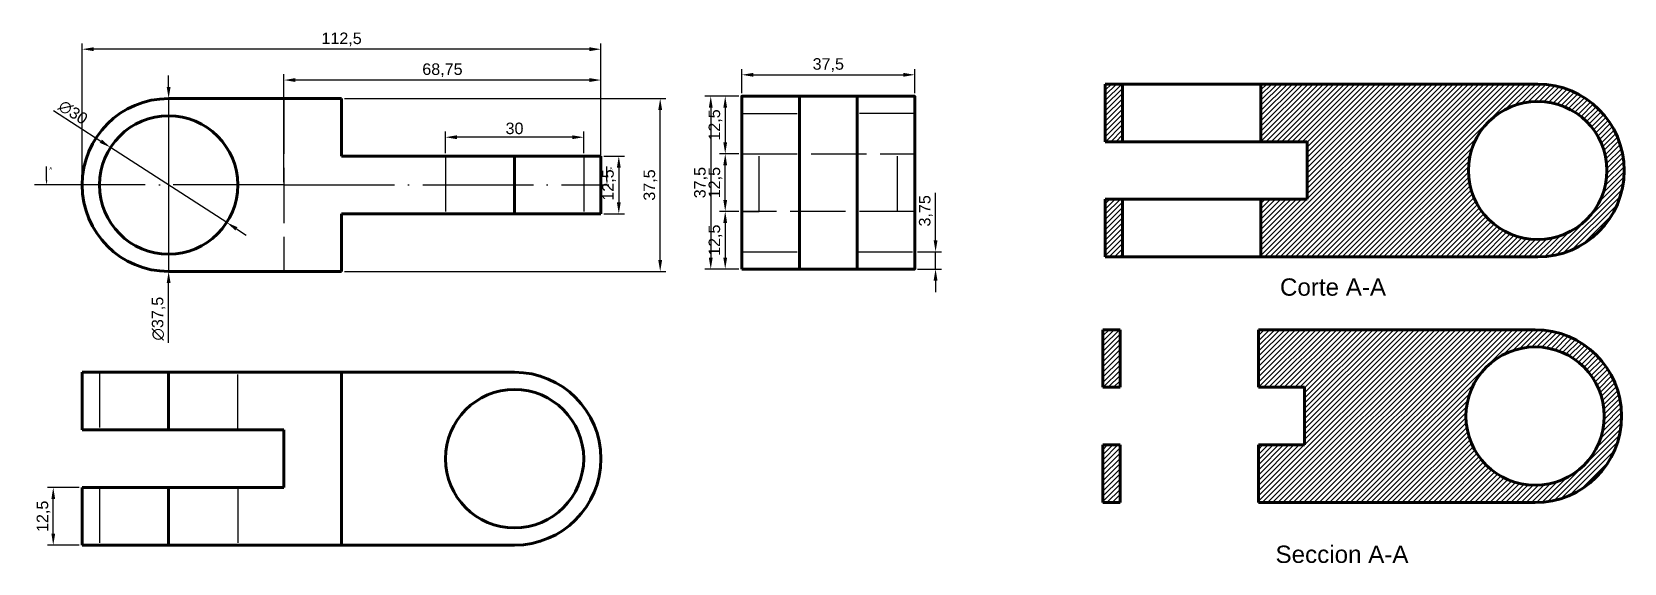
# Paper-space layout 'Presentación1' of a CAD drawing. Header units: millimetres. Extents: x 32 to 378, y 94 to 209.
import ezdxf

# ---------------------------------------------------------------- set-up
doc = ezdxf.new("R2010")
doc.units = ezdxf.units.MM
doc.linetypes.add('ACAD_ISO02W100', pattern=[15, 12, -3])
doc.linetypes.add('ACAD_ISO04W100', pattern=[30, 24, -3, 0, -3])
doc.layers.add('contorno', color=7, linetype='Continuous', lineweight=60)
doc.layers.add('corte', color=7, linetype='ACAD_ISO04W100', lineweight=30)
for name, color, linetype in [('cotas', 7, 'Continuous'), ('lineas auxiliares', 7, 'ACAD_ISO02W100'), ('sombreado', 7, 'Continuous')]:
    doc.layers.add(name, color=color, linetype=linetype)
doc.styles.get("Standard").update_dxf_attribs({"font": 'ARIAL.TTF'})
doc.dimstyles.new('ISO-25', dxfattribs={"dimtxt": 2.5, "dimasz": 2.5, "dimexe": 1.25, "dimexo": 0.625, "dimtad": 1, "dimtxsty": 'Standard', "dimcen": 2.5, "dimadec": 0, "dimazin": 0, "dimtfac": 1, "dimtmove": 0, "dimatfit": 3, "dimfxl": 1, "dimarcsym": 0})

# ---------------------------------------------------------------- blocks, each defined once
blk = doc.blocks.new('*D47')
at = {"layer": 'cotas', "color": 0, "lineweight": -2}
for p, q in [((42.63, 110.57), (35.74, 110.57)), ((36.99, 100.57), (36.99, 108.07)), ((42.63, 98.07), (35.74, 98.07))]:
    blk.add_line(p, q, dxfattribs=at)
at = {"layer": 'cotas', "color": 0}
for points in [[(36.58, 108.07), (37.41, 108.07), (36.99, 110.57)], [(36.58, 100.57), (37.41, 100.57), (36.99, 98.07)]]:
    blk.add_solid(points, dxfattribs=at)
at = {"layer": 'Defpoints', "color": 0}
for p in [(36.99, 110.57), (43.26, 110.57), (43.26, 98.07)]:
    blk.add_point(p, dxfattribs=at)
at = {"layer": 'cotas', "color": 0, "insert": (34.87, 104.32), "char_height": 2.5, "attachment_point": 5, "rotation": 90}
blk.add_mtext('12,5', dxfattribs=at)
blk = doc.blocks.new('*D48')
at = {"layer": 'cotas', "color": 0, "lineweight": -2}
for p, q in [((156.38, 182.43), (160.87, 182.43)), ((159.62, 179.93), (159.62, 172.43)), ((156.38, 169.93), (160.87, 169.93))]:
    blk.add_line(p, q, dxfattribs=at)
at = {"layer": 'cotas', "color": 0}
for points in [[(159.21, 179.93), (160.04, 179.93), (159.62, 182.43)], [(159.21, 172.43), (160.04, 172.43), (159.62, 169.93)]]:
    blk.add_solid(points, dxfattribs=at)
at = {"layer": 'Defpoints', "color": 0}
for p in [(155.76, 182.43), (155.76, 169.93), (159.62, 169.93)]:
    blk.add_point(p, dxfattribs=at)
at = {"layer": 'cotas', "color": 0, "insert": (157.5, 176.18), "char_height": 2.5, "attachment_point": 5, "rotation": 90}
blk.add_mtext('12,5', dxfattribs=at)
blk = doc.blocks.new('*D49')
at = {"layer": 'cotas', "color": 0, "lineweight": -2}
for p, q in [((100.13, 194.93), (169.85, 194.93)), ((168.6, 159.93), (168.6, 192.43)), ((100.13, 157.43), (169.85, 157.43))]:
    blk.add_line(p, q, dxfattribs=at)
at = {"layer": 'cotas', "color": 0}
for points in [[(168.18, 192.43), (169.01, 192.43), (168.6, 194.93)], [(168.18, 159.93), (169.01, 159.93), (168.6, 157.43)]]:
    blk.add_solid(points, dxfattribs=at)
at = {"layer": 'Defpoints', "color": 0}
for p in [(99.51, 194.93), (168.6, 194.93), (99.51, 157.43)]:
    blk.add_point(p, dxfattribs=at)
at = {"layer": 'cotas', "color": 0, "insert": (166.47, 176.18), "char_height": 2.5, "attachment_point": 5, "rotation": 90}
blk.add_mtext('37,5', dxfattribs=at)
blk = doc.blocks.new('*D50')
at = {"layer": 'cotas', "color": 0, "lineweight": -2}
for p, q in [((37.04, 192.32), (47.31, 185.68)), ((74.61, 168.04), (49.41, 184.33)), ((76.71, 166.69), (78.81, 165.33))]:
    blk.add_line(p, q, dxfattribs=at)
at = {"layer": 'cotas', "color": 0}
for points in [[(47.54, 186.03), (47.08, 185.33), (49.41, 184.33)], [(76.93, 167.04), (76.48, 166.34), (74.61, 168.04)]]:
    blk.add_solid(points, dxfattribs=at)
at = {"layer": 'Defpoints', "color": 0}
for p in [(49.41, 184.33), (74.61, 168.04)]:
    blk.add_point(p, dxfattribs=at)
at = {"layer": 'cotas', "color": 0, "insert": (41.28, 191.93), "char_height": 2.5, "attachment_point": 5, "rotation": 327.1279}
blk.add_mtext('∅30', dxfattribs=at)
blk = doc.blocks.new('*D51')
at = {"layer": 'cotas', "color": 0, "lineweight": -2}
for p, q in [((228.31, 164.2), (228.31, 174.46)), ((224.42, 161.7), (229.56, 161.7)), ((228.31, 157.95), (228.31, 161.7)), ((224.42, 157.95), (229.56, 157.95)), ((228.31, 155.45), (228.31, 152.95))]:
    blk.add_line(p, q, dxfattribs=at)
at = {"layer": 'cotas', "color": 0}
for points in [[(227.89, 164.2), (228.73, 164.2), (228.31, 161.7)], [(227.89, 155.45), (228.73, 155.45), (228.31, 157.95)]]:
    blk.add_solid(points, dxfattribs=at)
at = {"layer": 'Defpoints', "color": 0}
for p in [(223.8, 161.7), (228.31, 161.7), (223.8, 157.95)]:
    blk.add_point(p, dxfattribs=at)
at = {"layer": 'cotas', "color": 0, "insert": (226.18, 170.58), "char_height": 2.5, "attachment_point": 5, "rotation": 90}
blk.add_mtext('3,75', dxfattribs=at)
blk = doc.blocks.new('*D52')
at = {"layer": 'cotas', "color": 0, "lineweight": -2}
for p, q in [((186.3, 196.08), (186.3, 201.34)), ((223.8, 196.08), (223.8, 201.34)), ((188.8, 200.09), (221.3, 200.09))]:
    blk.add_line(p, q, dxfattribs=at)
at = {"layer": 'cotas', "color": 0}
for points in [[(188.8, 200.5), (188.8, 199.67), (186.3, 200.09)], [(221.3, 200.5), (221.3, 199.67), (223.8, 200.09)]]:
    blk.add_solid(points, dxfattribs=at)
at = {"layer": 'Defpoints', "color": 0}
for p in [(223.8, 200.09), (186.3, 195.45), (223.8, 195.45)]:
    blk.add_point(p, dxfattribs=at)
at = {"layer": 'cotas', "color": 0, "insert": (205.05, 202.21), "char_height": 2.5, "attachment_point": 5}
blk.add_mtext('37,5', dxfattribs=at)
blk = doc.blocks.new('*D53')
at = {"layer": 'cotas', "color": 0, "lineweight": -2}
for p, q in [((185.67, 195.45), (181.45, 195.45)), ((182.7, 192.95), (182.7, 185.45)), ((185.67, 182.95), (181.45, 182.95))]:
    blk.add_line(p, q, dxfattribs=at)
at = {"layer": 'cotas', "color": 0}
for points in [[(182.28, 192.95), (183.11, 192.95), (182.7, 195.45)], [(182.28, 185.45), (183.11, 185.45), (182.7, 182.95)]]:
    blk.add_solid(points, dxfattribs=at)
at = {"layer": 'Defpoints', "color": 0}
for p in [(186.3, 195.45), (182.7, 182.95), (186.3, 182.95)]:
    blk.add_point(p, dxfattribs=at)
at = {"layer": 'cotas', "color": 0, "insert": (180.57, 189.2), "char_height": 2.5, "attachment_point": 5, "rotation": 90}
blk.add_mtext('12,5', dxfattribs=at)
blk = doc.blocks.new('*D54')
at = {"layer": 'cotas', "color": 0, "lineweight": -2}
for p, q in [((185.67, 182.95), (181.45, 182.95)), ((182.7, 172.95), (182.7, 180.45)), ((185.67, 170.45), (181.45, 170.45))]:
    blk.add_line(p, q, dxfattribs=at)
at = {"layer": 'cotas', "color": 0}
for points in [[(182.28, 180.45), (183.11, 180.45), (182.7, 182.95)], [(182.28, 172.95), (183.11, 172.95), (182.7, 170.45)]]:
    blk.add_solid(points, dxfattribs=at)
at = {"layer": 'Defpoints', "color": 0}
for p in [(182.7, 182.95), (186.3, 182.95), (186.3, 170.45)]:
    blk.add_point(p, dxfattribs=at)
at = {"layer": 'cotas', "color": 0, "insert": (180.57, 176.7), "char_height": 2.5, "attachment_point": 5, "rotation": 90}
blk.add_mtext('12,5', dxfattribs=at)
blk = doc.blocks.new('*D55')
at = {"layer": 'cotas', "color": 0, "lineweight": -2}
for p, q in [((185.67, 170.45), (181.45, 170.45)), ((182.7, 167.95), (182.7, 160.45)), ((185.67, 157.95), (181.45, 157.95))]:
    blk.add_line(p, q, dxfattribs=at)
at = {"layer": 'cotas', "color": 0}
for points in [[(182.28, 167.95), (183.11, 167.95), (182.7, 170.45)], [(182.28, 160.45), (183.11, 160.45), (182.7, 157.95)]]:
    blk.add_solid(points, dxfattribs=at)
at = {"layer": 'Defpoints', "color": 0}
for p in [(186.3, 170.45), (182.7, 157.95), (186.3, 157.95)]:
    blk.add_point(p, dxfattribs=at)
at = {"layer": 'cotas', "color": 0, "insert": (180.57, 164.2), "char_height": 2.5, "attachment_point": 5, "rotation": 90}
blk.add_mtext('12,5', dxfattribs=at)
blk = doc.blocks.new('*D46')
at = {"layer": 'cotas', "color": 0, "lineweight": -2}
for p, q in [((185.67, 195.45), (178.31, 195.45)), ((179.56, 192.95), (179.56, 160.45)), ((185.67, 157.95), (178.31, 157.95))]:
    blk.add_line(p, q, dxfattribs=at)
at = {"layer": 'cotas', "color": 0}
for points in [[(179.14, 192.95), (179.98, 192.95), (179.56, 195.45)], [(179.14, 160.45), (179.98, 160.45), (179.56, 157.95)]]:
    blk.add_solid(points, dxfattribs=at)
at = {"layer": 'Defpoints', "color": 0}
for p in [(186.3, 195.45), (179.56, 157.95), (186.3, 157.95)]:
    blk.add_point(p, dxfattribs=at)
at = {"layer": 'cotas', "color": 0, "insert": (177.43, 176.7), "char_height": 2.5, "attachment_point": 5, "rotation": 90}
blk.add_mtext('37,5', dxfattribs=at)
blk = doc.blocks.new('*D56')
at = {"layer": 'cotas', "color": 0, "lineweight": -2}
for p, q in [((122.01, 183.06), (122.01, 187.8)), ((149.51, 186.55), (124.51, 186.55)), ((152.01, 183.06), (152.01, 187.8))]:
    blk.add_line(p, q, dxfattribs=at)
at = {"layer": 'cotas', "color": 0}
for points in [[(124.51, 186.96), (124.51, 186.13), (122.01, 186.55)], [(149.51, 186.96), (149.51, 186.13), (152.01, 186.55)]]:
    blk.add_solid(points, dxfattribs=at)
at = {"layer": 'Defpoints', "color": 0}
for p in [(122.01, 186.55), (122.01, 182.43), (152.01, 182.43)]:
    blk.add_point(p, dxfattribs=at)
at = {"layer": 'cotas', "color": 0, "insert": (137.01, 188.45), "char_height": 2.5, "attachment_point": 5}
blk.add_mtext('30', dxfattribs=at)
blk = doc.blocks.new('*D57')
at = {"layer": 'cotas', "color": 0, "lineweight": -2}
for p, q in [((62.01, 197.43), (62.01, 199.93)), ((62.01, 194.93), (62.01, 157.43)), ((62.01, 141.95), (62.01, 154.93))]:
    blk.add_line(p, q, dxfattribs=at)
at = {"layer": 'cotas', "color": 0}
for points in [[(61.59, 197.43), (62.42, 197.43), (62.01, 194.93)], [(61.59, 154.93), (62.42, 154.93), (62.01, 157.43)]]:
    blk.add_solid(points, dxfattribs=at)
at = {"layer": 'Defpoints', "color": 0}
for p in [(62.01, 194.93), (62.01, 157.43)]:
    blk.add_point(p, dxfattribs=at)
at = {"layer": 'cotas', "color": 0, "insert": (59.84, 147.19), "char_height": 2.5, "attachment_point": 5, "rotation": 90}
blk.add_mtext('∅37,5', dxfattribs=at)
blk = doc.blocks.new('*D58')
at = {"layer": 'cotas', "color": 0, "lineweight": -2}
for p, q in [((43.26, 176.81), (43.26, 206.89)), ((153.26, 205.64), (45.76, 205.64)), ((155.76, 176.81), (155.76, 206.89))]:
    blk.add_line(p, q, dxfattribs=at)
at = {"layer": 'cotas', "color": 0}
for points in [[(45.76, 206.06), (45.76, 205.22), (43.26, 205.64)], [(153.26, 206.06), (153.26, 205.22), (155.76, 205.64)]]:
    blk.add_solid(points, dxfattribs=at)
at = {"layer": 'Defpoints', "color": 0}
for p in [(43.26, 205.64), (43.26, 176.18), (155.76, 176.18)]:
    blk.add_point(p, dxfattribs=at)
at = {"layer": 'cotas', "color": 0, "insert": (99.51, 207.77), "char_height": 2.5, "attachment_point": 5}
blk.add_mtext('112,5', dxfattribs=at)
blk = doc.blocks.new('*D59')
at = {"layer": 'cotas', "color": 0, "lineweight": -2}
for p, q in [((87.01, 176.81), (87.01, 200.2)), ((153.26, 198.95), (89.51, 198.95)), ((155.76, 176.97), (155.76, 200.2))]:
    blk.add_line(p, q, dxfattribs=at)
at = {"layer": 'cotas', "color": 0}
for points in [[(89.51, 199.37), (89.51, 198.53), (87.01, 198.95)], [(153.26, 199.37), (153.26, 198.53), (155.76, 198.95)]]:
    blk.add_solid(points, dxfattribs=at)
at = {"layer": 'Defpoints', "color": 0}
for p in [(87.01, 198.95), (87.01, 176.18), (155.76, 176.34)]:
    blk.add_point(p, dxfattribs=at)
at = {"layer": 'cotas', "color": 0, "insert": (121.38, 201.08), "char_height": 2.5, "attachment_point": 5}
blk.add_mtext('68,75', dxfattribs=at)

psp = doc.layouts.new('Presentación1')

# ---------------------------------------------------------------- hatches: boundary and pattern name
at = {"layer": 'sombreado'}
h = psp.add_hatch(dxfattribs=at)
h.set_pattern_fill('ANSI31', color=256, scale=0.25, style=0)
h.set_pattern_definition([(45, (-208.4533, -234.1522), (-0.561266, 0.561266), [])])
h.paths.add_polyline_path([(358.317, 144.804), (320.817, 144.804), (298.317, 144.804), (298.317, 132.304), (308.317, 132.304), (308.317, 119.804), (298.317, 119.804), (298.317, 107.304), (320.817, 107.304), (358.317, 107.304, 1)])
h.paths.add_polyline_path([(373.317, 126.054, -1), (343.317, 126.054, -1)], flags=16)
h.paths.add_polyline_path([(358.87, 198.079), (321.37, 198.079), (298.87, 198.079), (298.87, 185.579), (308.87, 185.579), (308.87, 173.079), (298.87, 173.079), (298.87, 160.579), (321.37, 160.579), (358.87, 160.579, 1)])
h.paths.add_polyline_path([(343.87, 179.329, -1), (373.87, 179.329, -1)], flags=16)
h.paths.add_polyline_path([(268.87, 173.079), (265.12, 173.079), (265.12, 160.579), (268.87, 160.579)])
h.paths.add_polyline_path([(268.87, 198.079), (265.12, 198.079), (265.12, 185.579), (268.87, 185.579)])
h.paths.add_polyline_path([(268.317, 144.804), (264.567, 144.804), (264.567, 132.304), (268.317, 132.304)])
h.paths.add_polyline_path([(268.317, 119.804), (264.567, 119.804), (264.567, 107.304), (268.317, 107.304)])

# ---------------------------------------------------------------- linework, layer by layer
at = {"layer": 'contorno'}
for p, q in [((265.12, 198.079), (358.87, 198.079)), ((265.12, 198.079), (265.12, 185.579)), ((268.87, 185.579), (268.87, 198.079)), ((298.87, 185.579), (298.87, 198.079)), ((62.008, 194.935), (99.508, 194.935)), ((99.508, 194.935), (99.508, 182.435)), ((186.298, 195.451), (198.798, 195.451)), ((198.798, 195.451), (198.798, 157.951)), ((211.298, 157.951), (211.298, 195.451)), ((265.12, 185.579), (308.87, 185.579)), ((308.87, 185.579), (308.87, 173.079)), ((99.508, 182.435), (155.758, 182.435)), ((137.008, 169.935), (137.008, 182.435)), ((155.758, 182.435), (155.758, 169.935)), ((308.87, 173.079), (265.12, 173.079)), ((265.12, 173.079), (265.12, 160.579)), ((268.87, 160.579), (268.87, 173.079)), ((298.87, 160.579), (298.87, 173.079)), ((99.508, 169.935), (99.508, 157.435)), ((155.758, 169.935), (99.508, 169.935)), ((155.758, 169.935), (137.008, 169.935)), ((265.12, 160.579), (358.87, 160.579)), ((99.508, 157.435), (62.008, 157.435)), ((198.798, 157.951), (211.298, 157.951)), ((264.567, 144.804), (268.317, 144.804)), ((264.567, 144.804), (264.567, 132.304)), ((268.317, 132.304), (268.317, 144.804)), ((298.317, 144.804), (358.317, 144.804)), ((298.317, 132.304), (298.317, 144.804)), ((43.258, 135.572), (99.508, 135.572)), ((43.258, 123.072), (43.258, 135.572)), ((62.008, 123.072), (62.008, 135.572)), ((99.508, 135.572), (99.508, 98.072)), ((99.508, 123.072), (99.508, 135.572)), ((99.508, 135.572), (137.008, 135.572)), ((264.567, 132.304), (268.317, 132.304)), ((298.317, 132.304), (308.317, 132.304)), ((308.317, 132.304), (308.317, 119.804)), ((87.008, 123.072), (43.258, 123.072)), ((43.258, 123.072), (62.008, 123.072)), ((87.008, 110.572), (87.008, 123.072)), ((268.317, 119.804), (264.567, 119.804)), ((264.567, 119.804), (264.567, 107.304)), ((268.317, 107.304), (268.317, 119.804)), ((308.317, 119.804), (298.317, 119.804)), ((298.317, 107.304), (298.317, 119.804)), ((43.258, 98.072), (43.258, 110.572)), ((43.258, 110.572), (87.008, 110.572)), ((62.008, 98.072), (62.008, 110.572)), ((99.508, 98.072), (99.508, 110.572)), ((264.567, 107.304), (268.317, 107.304)), ((298.317, 107.304), (358.317, 107.304)), ((99.508, 98.072), (43.258, 98.072)), ((43.258, 98.072), (62.008, 98.072)), ((137.008, 98.072), (99.508, 98.072)), ((99.508, 98.072), (112.008, 98.028))]:
    psp.add_line(p, q, dxfattribs=at)
psp.add_lwpolyline([(186.298, 157.951), (223.798, 157.951), (223.798, 195.451), (186.298, 195.451)], close=True, dxfattribs=at)
for centre in [(358.87, 179.329), (62.008, 176.185), (358.317, 126.054), (137.008, 116.822)]:
    psp.add_circle(centre, 15, dxfattribs=at)
for centre, start, end in [((358.87, 179.329), 270, 90), ((62.008, 176.185), 90, 270), ((358.317, 126.054), 270, 90), ((137.008, 116.822), 270, 90)]:
    psp.add_arc(centre, 18.75, start, end, dxfattribs=at)
at = {"layer": 'corte'}
for q in [(32.347, 176.185), (157.483, 176.185)]:
    psp.add_line((87.008, 176.185), q, dxfattribs=at)
at = {"layer": 'corte', "linetype": 'ByBlock', "lineweight": -2}
for points in [[(35.533, 177.185), (35.533, 180.219)], [(157.051, 177.185), (157.051, 180.219)]]:
    psp.add_lwpolyline(points, dxfattribs=at)
at = {"layer": 'corte'}
for points in [[(35.7, 177.185), (35.533, 176.185), (35.366, 177.185)], [(157.218, 177.185), (157.051, 176.185), (156.885, 177.185)]]:
    psp.add_solid(points, dxfattribs=at)
at = {"layer": 'lineas auxiliares'}
for p, q in [((99.508, 194.935), (87.008, 194.935)), ((87.008, 194.935), (87.008, 157.435)), ((186.298, 195.451), (186.298, 182.951)), ((186.298, 195.451), (186.298, 191.701)), ((223.798, 195.451), (223.798, 191.701)), ((186.298, 191.701), (198.798, 191.701)), ((223.798, 191.701), (211.298, 191.701)), ((137.008, 182.435), (122.008, 182.435)), ((122.008, 182.435), (122.008, 169.935)), ((155.758, 182.435), (152.008, 182.435)), ((152.008, 182.435), (152.008, 169.935)), ((186.298, 182.951), (223.798, 182.951)), ((190.048, 170.451), (190.048, 182.951)), ((220.048, 170.451), (220.048, 182.951)), ((223.798, 182.951), (223.798, 170.451)), ((223.798, 170.451), (186.298, 170.451)), ((186.298, 170.451), (190.048, 170.451)), ((223.798, 170.451), (220.048, 170.451)), ((186.298, 157.951), (186.298, 161.701)), ((186.298, 161.701), (198.798, 161.701)), ((211.298, 157.951), (211.298, 161.701)), ((211.298, 161.701), (223.798, 161.701)), ((43.258, 135.572), (47.008, 135.572)), ((47.008, 135.572), (47.008, 123.072)), ((77.008, 123.072), (77.008, 135.572)), ((62.008, 123.072), (77.008, 123.072)), ((43.258, 110.572), (47.008, 110.572)), ((47.008, 110.572), (47.008, 98.072)), ((62.008, 110.572), (77.008, 110.572)), ((77.008, 110.572), (77.008, 98.072))]:
    psp.add_line(p, q, dxfattribs=at)

# ---------------------------------------------------------------- texts
at = {"layer": 'corte', "char_height": 0.625, "attachment_point": 1}
for insert in [(36.153, 180.122), (157.671, 180.122)]:
    psp.add_mtext_dynamic_manual_height_columns('A', width=10.30566, gutter_width=12.5, heights=[0], dxfattribs=dict(at, insert=insert))
at = {"layer": 'corte', "char_height": 3.75, "attachment_point": 1}
for s, insert in [('Corte A-A', (302.989, 155.926)), ('Seccion A-A', (302.028, 97.961))]:
    psp.add_mtext(s, dxfattribs=dict(at, insert=insert))

# ---------------------------------------------------------------- dimensions: what is measured, and where the dimension line sits
at = {"layer": 'cotas'}
for base, p1, p2, picture, middle in [((43.258, 205.64), (155.758, 176.185), (43.258, 176.185), '*D58', (99.508, 207.767)), ((223.798, 200.087), (186.298, 195.451), (223.798, 195.451), '*D52', (205.048, 202.214)), ((87.008, 198.95), (155.758, 176.341), (87.008, 176.185), '*D59', (121.383, 201.077)), ((122.008, 186.548), (152.008, 182.435), (122.008, 182.435), '*D56', (137.008, 188.451))]:
    dim = psp.add_linear_dim(base=base, p1=p1, p2=p2, dimstyle='ISO-25', dxfattribs=at)
    dim.commit()
    dim.dimension.update_dxf_attribs({"geometry": picture, "text_midpoint": middle})
dim = psp.add_diameter_dim_2p(p1=(62.008, 194.935), p2=(62.008, 157.435), dimstyle='ISO-25', dxfattribs=at)
dim.commit()
dim.dimension.update_dxf_attribs({"geometry": '*D57', "text_midpoint": (59.84, 147.194)})
dim = psp.add_diameter_dim_2p(p1=(74.606, 168.043), p2=(49.41, 184.326), dimstyle='ISO-25', dxfattribs=at)
dim.commit()
dim.dimension.update_dxf_attribs({"geometry": '*D50', "text_midpoint": (40.21, 190.272), "dimtype": 163})
for base, p1, p2, picture, middle in [((168.597, 194.935), (99.508, 157.435), (99.508, 194.935), '*D49', (166.47, 176.185)), ((179.559, 157.951), (186.298, 195.451), (186.298, 157.951), '*D46', (177.432, 176.701)), ((182.696, 182.951), (186.298, 195.451), (186.298, 182.951), '*D53', (180.568, 189.201)), ((159.625, 169.935), (155.758, 182.435), (155.758, 169.935), '*D48', (157.497, 176.185)), ((182.698, 182.951), (186.298, 170.451), (186.298, 182.951), '*D54', (180.571, 176.701)), ((228.311, 161.701), (223.798, 157.951), (223.798, 161.701), '*D51', (226.184, 170.582)), ((182.698, 157.951), (186.298, 170.451), (186.298, 157.951), '*D55', (180.571, 164.201)), ((36.995, 110.572), (43.258, 98.072), (43.258, 110.572), '*D47', (34.867, 104.322))]:
    dim = psp.add_linear_dim(base=base, p1=p1, p2=p2, angle=90, dimstyle='ISO-25', dxfattribs=at)
    dim.commit()
    dim.dimension.update_dxf_attribs({"geometry": picture, "text_midpoint": middle})

doc.saveas('drawing.dxf')
